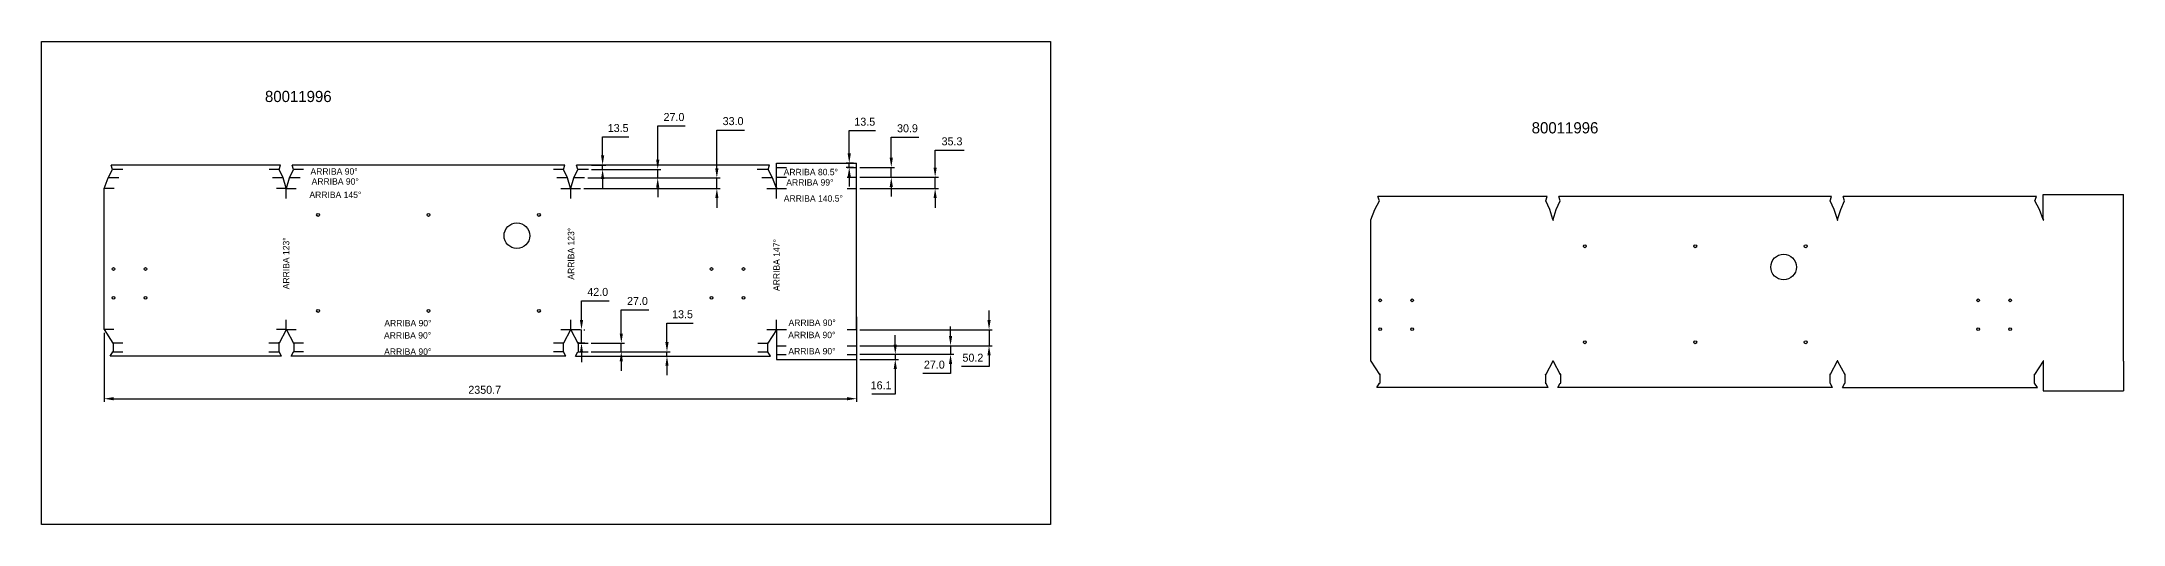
# Model space of a CAD drawing. Extents: x 0 to 28260, y 0 to 8126.
# Drawn here: x 6698 to 13200, y 1035 to 2544 of the extents above; entities that cross this region are included whole.
import ezdxf

# ---------------------------------------------------------------- set-up
doc = ezdxf.new("R2010")
doc.units = 0
doc.header["$PDSIZE"] = -1
doc.layers.get('0').update_dxf_attribs({"linetype": 'CONTINUOUS'})
doc.layers.get('Defpoints').update_dxf_attribs({"linetype": 'CONTINUOUS'})
doc.layers.add('MARCADO', color=6, linetype='CONTINUOUS')
doc.dimstyles.new('ISO-25', dxfattribs={"dimtxt": 2.5, "dimasz": 2.5, "dimexe": 1.25, "dimexo": 0.625, "dimtad": 1, "dimdsep": 46, "dimtxsty": 'Standard', "dimcen": 2.5, "dimadec": 0, "dimazin": 0, "dimtfac": 1, "dimtmove": 0, "dimatfit": 3, "dimfxl": 1, "dimarcsym": 0})

# ---------------------------------------------------------------- blocks, each defined once
blk = doc.blocks.new('*D90')
at = {"color": 0, "lineweight": -2, "transparency": 16777216}
for p, q in [((9364.2, 1596.5), (9364.2, 1626.5)), ((9253.5, 1566.5), (9374.2, 1566.5)), ((9364.2, 1566.5), (9364.2, 1550.4)), ((9253.5, 1550.4), (9374.2, 1550.4)), ((9364.2, 1520.4), (9364.2, 1441.7)), ((9364.2, 1441.7), (9290.6, 1441.7))]:
    blk.add_line(p, q, dxfattribs=at)
at = {"color": 0, "transparency": 16777216}
for points in [[(9359.2, 1596.5), (9369.2, 1596.5), (9364.2, 1566.5)], [(9359.2, 1520.4), (9369.2, 1520.4), (9364.2, 1550.4)]]:
    blk.add_solid(points, dxfattribs=at)
at = {"layer": 'Defpoints', "color": 0, "transparency": 16777216}
for p in [(9243.5, 1566.5), (9243.5, 1550.4), (9364.2, 1550.4)]:
    blk.add_point(p, dxfattribs=at)
at = {"color": 0, "transparency": 16777216, "insert": (9319.8, 1469.4), "char_height": 25, "attachment_point": 5}
blk.add_mtext('16.1', dxfattribs=at)
blk = doc.blocks.new('*D91')
at = {"color": 0, "lineweight": -2, "transparency": 16777216}
for p, q in [((9536.9, 1623.5), (9536.9, 1653.5)), ((9253.5, 1593.5), (9546.9, 1593.5)), ((9253.5, 1566.5), (9546.9, 1566.5)), ((9536.9, 1593.5), (9536.9, 1566.5)), ((9536.9, 1506.5), (9450.8, 1506.5)), ((9536.9, 1536.5), (9536.9, 1506.5))]:
    blk.add_line(p, q, dxfattribs=at)
at = {"color": 0, "transparency": 16777216}
for points in [[(9531.9, 1623.5), (9541.9, 1623.5), (9536.9, 1593.5)], [(9531.9, 1536.5), (9541.9, 1536.5), (9536.9, 1566.5)]]:
    blk.add_solid(points, dxfattribs=at)
at = {"layer": 'Defpoints', "color": 0, "transparency": 16777216}
for p in [(9243.5, 1593.5), (9243.5, 1566.5), (9536.9, 1593.5)]:
    blk.add_point(p, dxfattribs=at)
at = {"color": 0, "transparency": 16777216, "insert": (9486.2, 1534.2), "char_height": 25, "attachment_point": 5}
blk.add_mtext('27.0', dxfattribs=at)
blk = doc.blocks.new('*D92')
at = {"color": 0, "lineweight": -2, "transparency": 16777216}
for p, q in [((9657.2, 1673.6), (9657.2, 1703.6)), ((9253.5, 1643.6), (9667.2, 1643.6)), ((9657.2, 1643.6), (9657.2, 1593.5)), ((9253.5, 1593.5), (9667.2, 1593.5)), ((9657.2, 1563.5), (9657.2, 1528)), ((9657.2, 1528), (9571.2, 1528))]:
    blk.add_line(p, q, dxfattribs=at)
at = {"color": 0, "transparency": 16777216}
for points in [[(9652.2, 1673.6), (9662.2, 1673.6), (9657.2, 1643.6)], [(9652.2, 1563.5), (9662.2, 1563.5), (9657.2, 1593.5)]]:
    blk.add_solid(points, dxfattribs=at)
at = {"layer": 'Defpoints', "color": 0, "transparency": 16777216}
for p in [(9243.5, 1643.6), (9657.2, 1643.6), (9243.5, 1593.5)]:
    blk.add_point(p, dxfattribs=at)
at = {"color": 0, "transparency": 16777216, "insert": (9606.6, 1555.8), "char_height": 25, "attachment_point": 5}
blk.add_mtext('50.2', dxfattribs=at)
blk = doc.blocks.new('*D93')
at = {"color": 0, "lineweight": -2, "transparency": 16777216}
for p, q in [((8384.1, 1673.6), (8384.1, 1733.8)), ((8384.1, 1733.8), (8470.2, 1733.8)), ((8384.1, 1601.6), (8384.1, 1643.6)), ((8391.4, 1643.6), (8394.1, 1643.6)), ((8394.4, 1601.6), (8374.1, 1601.6)), ((8384.1, 1571.6), (8384.1, 1541.6))]:
    blk.add_line(p, q, dxfattribs=at)
at = {"color": 0, "transparency": 16777216}
for points in [[(8379.1, 1673.6), (8389.1, 1673.6), (8384.1, 1643.6)], [(8379.1, 1571.6), (8389.1, 1571.6), (8384.1, 1601.6)]]:
    blk.add_solid(points, dxfattribs=at)
at = {"layer": 'Defpoints', "color": 0, "transparency": 16777216}
for p in [(8381.4, 1643.6), (8384.1, 1601.6), (8404.4, 1601.6)]:
    blk.add_point(p, dxfattribs=at)
at = {"color": 0, "transparency": 16777216, "insert": (8434.8, 1761.5), "char_height": 25, "attachment_point": 5}
blk.add_mtext('42.0', dxfattribs=at)
blk = doc.blocks.new('*D94')
at = {"color": 0, "lineweight": -2, "transparency": 16777216}
for p, q in [((8508.4, 1631.6), (8508.4, 1705.3)), ((8508.4, 1705.3), (8594.5, 1705.3)), ((8414.4, 1601.6), (8518.4, 1601.6)), ((8414.4, 1574.6), (8518.4, 1574.6)), ((8508.4, 1574.6), (8508.4, 1601.6)), ((8508.4, 1544.6), (8508.4, 1514.6))]:
    blk.add_line(p, q, dxfattribs=at)
at = {"color": 0, "transparency": 16777216}
for points in [[(8503.4, 1631.6), (8513.4, 1631.6), (8508.4, 1601.6)], [(8503.4, 1544.6), (8513.4, 1544.6), (8508.4, 1574.6)]]:
    blk.add_solid(points, dxfattribs=at)
at = {"layer": 'Defpoints', "color": 0, "transparency": 16777216}
for p in [(8404.4, 1601.6), (8404.4, 1574.6), (8508.4, 1574.6)]:
    blk.add_point(p, dxfattribs=at)
at = {"color": 0, "transparency": 16777216, "insert": (8559, 1733.1), "char_height": 25, "attachment_point": 5}
blk.add_mtext('27.0', dxfattribs=at)
blk = doc.blocks.new('*D95')
at = {"color": 0, "lineweight": -2, "transparency": 16777216}
for p, q in [((8651.1, 1604.6), (8651.1, 1663.9)), ((8651.1, 1663.9), (8733, 1663.9)), ((8414.4, 1574.6), (8661.1, 1574.6)), ((8532, 1561.1), (8661.1, 1561.1)), ((8651.1, 1561.1), (8651.1, 1574.6)), ((8651.1, 1531.1), (8651.1, 1501.1))]:
    blk.add_line(p, q, dxfattribs=at)
at = {"color": 0, "transparency": 16777216}
for points in [[(8646.1, 1604.6), (8656.1, 1604.6), (8651.1, 1574.6)], [(8646.1, 1531.1), (8656.1, 1531.1), (8651.1, 1561.1)]]:
    blk.add_solid(points, dxfattribs=at)
at = {"layer": 'Defpoints', "color": 0, "transparency": 16777216}
for p in [(8404.4, 1574.6), (8522, 1561.1), (8651.1, 1561.1)]:
    blk.add_point(p, dxfattribs=at)
at = {"color": 0, "transparency": 16777216, "insert": (8699.7, 1691.7), "char_height": 25, "attachment_point": 5}
blk.add_mtext('13.5', dxfattribs=at)
blk = doc.blocks.new('*D96')
at = {"color": 0, "lineweight": -2, "transparency": 16777216}
for p, q in [((9220.4, 2194.3), (9220.4, 2265.8)), ((9220.4, 2265.8), (9302.3, 2265.8)), ((9233.5, 2164.3), (9210.4, 2164.3)), ((9233.5, 2150.8), (9210.4, 2150.8)), ((9220.4, 2150.8), (9220.4, 2164.3)), ((9220.4, 2120.8), (9220.4, 2090.8))]:
    blk.add_line(p, q, dxfattribs=at)
at = {"color": 0, "transparency": 16777216}
for points in [[(9215.4, 2194.3), (9225.4, 2194.3), (9220.4, 2164.3)], [(9215.4, 2120.8), (9225.4, 2120.8), (9220.4, 2150.8)]]:
    blk.add_solid(points, dxfattribs=at)
at = {"layer": 'Defpoints', "color": 0, "transparency": 16777216}
for p in [(9220.4, 2164.3), (9243.5, 2164.3), (9243.5, 2150.8)]:
    blk.add_point(p, dxfattribs=at)
at = {"color": 0, "transparency": 16777216, "insert": (9268.9, 2293.5), "char_height": 25, "attachment_point": 5}
blk.add_mtext('13.5', dxfattribs=at)
blk = doc.blocks.new('*D97')
at = {"color": 0, "lineweight": -2, "transparency": 16777216}
for p, q in [((9351.7, 2180.8), (9351.7, 2245.2)), ((9351.7, 2245.2), (9437.7, 2245.2)), ((9253.5, 2150.8), (9361.7, 2150.8)), ((9351.7, 2119.9), (9351.7, 2150.8)), ((9253.5, 2119.9), (9361.7, 2119.9)), ((9351.7, 2089.9), (9351.7, 2059.9))]:
    blk.add_line(p, q, dxfattribs=at)
at = {"color": 0, "transparency": 16777216}
for points in [[(9346.7, 2180.8), (9356.7, 2180.8), (9351.7, 2150.8)], [(9346.7, 2089.9), (9356.7, 2089.9), (9351.7, 2119.9)]]:
    blk.add_solid(points, dxfattribs=at)
at = {"layer": 'Defpoints', "color": 0, "transparency": 16777216}
for p in [(9243.5, 2150.8), (9243.5, 2119.9), (9351.7, 2119.9)]:
    blk.add_point(p, dxfattribs=at)
at = {"color": 0, "transparency": 16777216, "insert": (9402.3, 2273), "char_height": 25, "attachment_point": 5}
blk.add_mtext('30.9', dxfattribs=at)
blk = doc.blocks.new('*D98')
at = {"color": 0, "lineweight": -2, "transparency": 16777216}
for p, q in [((9488.7, 2149.9), (9488.7, 2204.5)), ((9488.7, 2204.5), (9578.9, 2204.5)), ((9253.5, 2119.9), (9498.7, 2119.9)), ((9253.5, 2084.7), (9498.7, 2084.7)), ((9488.7, 2084.7), (9488.7, 2119.9)), ((9488.7, 2054.7), (9488.7, 2024.7))]:
    blk.add_line(p, q, dxfattribs=at)
at = {"color": 0, "transparency": 16777216}
for points in [[(9483.7, 2149.9), (9493.7, 2149.9), (9488.7, 2119.9)], [(9483.7, 2054.7), (9493.7, 2054.7), (9488.7, 2084.7)]]:
    blk.add_solid(points, dxfattribs=at)
at = {"layer": 'Defpoints', "color": 0, "transparency": 16777216}
for p in [(9243.5, 2119.9), (9243.5, 2084.7), (9488.7, 2084.7)]:
    blk.add_point(p, dxfattribs=at)
at = {"color": 0, "transparency": 16777216, "insert": (9541.4, 2232.2), "char_height": 25, "attachment_point": 5}
blk.add_mtext('35.3', dxfattribs=at)
blk = doc.blocks.new('*D99')
at = {"color": 0, "lineweight": -2, "transparency": 16777216}
for p, q in [((8806.9, 2147.7), (8806.9, 2267.6)), ((8806.9, 2267.6), (8893, 2267.6)), ((8391.4, 2084.7), (8816.9, 2084.7)), ((8403.5, 2117.7), (8816.9, 2117.7)), ((8806.9, 2084.7), (8806.9, 2117.7)), ((8806.9, 2054.7), (8806.9, 2024.7))]:
    blk.add_line(p, q, dxfattribs=at)
at = {"color": 0, "transparency": 16777216}
for points in [[(8801.9, 2147.7), (8811.9, 2147.7), (8806.9, 2117.7)], [(8801.9, 2054.7), (8811.9, 2054.7), (8806.9, 2084.7)]]:
    blk.add_solid(points, dxfattribs=at)
at = {"layer": 'Defpoints', "color": 0, "transparency": 16777216}
for p in [(8381.4, 2084.7), (8393.5, 2117.7), (8806.9, 2117.7)]:
    blk.add_point(p, dxfattribs=at)
at = {"color": 0, "transparency": 16777216, "insert": (8857.6, 2295.4), "char_height": 25, "attachment_point": 5}
blk.add_mtext('33.0', dxfattribs=at)
blk = doc.blocks.new('*D100')
at = {"color": 0, "lineweight": -2, "transparency": 16777216}
for p, q in [((8622.2, 2174.7), (8622.2, 2280.4)), ((8622.2, 2280.4), (8708.3, 2280.4)), ((8403.5, 2117.7), (8632.2, 2117.7)), ((8415.5, 2144.7), (8632.2, 2144.7)), ((8622.2, 2117.7), (8622.2, 2144.7)), ((8622.2, 2087.7), (8622.2, 2057.7))]:
    blk.add_line(p, q, dxfattribs=at)
at = {"color": 0, "transparency": 16777216}
for points in [[(8617.2, 2174.7), (8627.2, 2174.7), (8622.2, 2144.7)], [(8617.2, 2087.7), (8627.2, 2087.7), (8622.2, 2117.7)]]:
    blk.add_solid(points, dxfattribs=at)
at = {"layer": 'Defpoints', "color": 0, "transparency": 16777216}
for p in [(8393.5, 2117.7), (8405.5, 2144.7), (8622.2, 2144.7)]:
    blk.add_point(p, dxfattribs=at)
at = {"color": 0, "transparency": 16777216, "insert": (8672.9, 2308.1), "char_height": 25, "attachment_point": 5}
blk.add_mtext('27.0', dxfattribs=at)
blk = doc.blocks.new('*D101')
at = {"color": 0, "lineweight": -2, "transparency": 16777216}
for p, q in [((8450, 2188.2), (8450, 2245.9)), ((8450, 2245.9), (8531.9, 2245.9)), ((8415.5, 2158.2), (8460, 2158.2)), ((8450, 2144.7), (8450, 2158.2)), ((8415.5, 2144.7), (8460, 2144.7)), ((8450, 2114.7), (8450, 2084.7))]:
    blk.add_line(p, q, dxfattribs=at)
at = {"color": 0, "transparency": 16777216}
for points in [[(8445, 2188.2), (8455, 2188.2), (8450, 2158.2)], [(8445, 2114.7), (8455, 2114.7), (8450, 2144.7)]]:
    blk.add_solid(points, dxfattribs=at)
at = {"layer": 'Defpoints', "color": 0, "transparency": 16777216}
for p in [(8405.5, 2158.2), (8450, 2158.2), (8405.5, 2144.7)]:
    blk.add_point(p, dxfattribs=at)
at = {"color": 0, "transparency": 16777216, "insert": (8498.6, 2273.7), "char_height": 25, "attachment_point": 5}
blk.add_mtext('13.5', dxfattribs=at)
blk = doc.blocks.new('*D102')
at = {"color": 0, "lineweight": -2, "transparency": 16777216}
for p, q in [((6892.8, 1633.6), (6892.8, 1417.7)), ((9243.5, 1684.1), (9243.5, 1417.7)), ((6922.8, 1427.7), (9213.5, 1427.7))]:
    blk.add_line(p, q, dxfattribs=at)
at = {"color": 0, "transparency": 16777216}
for points in [[(6922.8, 1432.7), (6922.8, 1422.7), (6892.8, 1427.7)], [(9213.5, 1432.7), (9213.5, 1422.7), (9243.5, 1427.7)]]:
    blk.add_solid(points, dxfattribs=at)
at = {"layer": 'Defpoints', "color": 0, "transparency": 16777216}
for p in [(9243.5, 1694.1), (6892.8, 1643.6), (9243.5, 1427.7)]:
    blk.add_point(p, dxfattribs=at)
at = {"color": 0, "transparency": 16777216, "insert": (8081.7, 1455.5), "char_height": 25, "attachment_point": 5}
blk.add_mtext('2350.7', dxfattribs=at)

msp = doc.modelspace()

# ---------------------------------------------------------------- linework, layer by layer
at = {"color": 7, "linetype": 'Continuous', "ltscale": 10}
for p, q in [((7443.950446, 2158.194615), (6914.631973, 2158.194615)), ((11400.65496, 2060.213072), (10871.336487, 2060.213072)), ((6892.8461, 1643.638072), (6920.26963, 1601.638072)), ((7461.537474, 1642.758663), (7439.276829, 1601.638072)), ((7462.48961, 1642.758663), (7484.750256, 1601.638072)), ((8349.913423, 1642.758663), (8327.652778, 1601.638072)), ((8350.865559, 1642.758663), (8373.126205, 1601.638072)), ((9243.515462, 1643.638072), (9243.515462, 1593.477829)), ((10849.550614, 1545.656528), (10876.974144, 1503.656528)), ((11418.241988, 1544.77712), (11395.981342, 1503.656528)), ((11419.194124, 1544.77712), (11441.454769, 1503.656528)), ((12306.617937, 1544.77712), (12284.357292, 1503.656528)), ((12307.570073, 1544.77712), (12329.830718, 1503.656528)), ((13200.219976, 1545.656528), (13200.219976, 1495.496285))]:
    msp.add_line(p, q, dxfattribs=at)
for p, q in [((6919.545571, 2144.694615), (6914.631973, 2158.194615)), ((7439.758585, 2144.694615), (7443.950446, 2158.194615)), ((8332.326395, 2158.194615), (7480.076638, 2158.194615)), ((7484.2685, 2144.694615), (7480.076638, 2158.194615)), ((8328.134534, 2144.694615), (8332.326395, 2158.194615)), ((8971.72959, 2158.194615), (8368.452587, 2158.194615)), ((8372.644449, 2144.694615), (8368.452587, 2158.194615)), ((8966.815992, 2144.694615), (8971.72959, 2158.194615)), ((8993.515462, 2164.325728), (9243.515462, 2164.325728)), ((8993.515462, 2150.825728), (8993.515462, 2164.325728)), ((8993.515462, 2119.925728), (8993.515462, 2150.825728)), ((9243.515462, 2150.825728), (9243.515462, 2164.325728)), ((9243.515462, 2119.925728), (9243.515462, 2150.825728)), ((6892.8461, 2084.666343), (6905.189417, 2117.694615)), ((6892.8461, 1643.638072), (6892.8461, 2084.666343)), ((6905.189417, 2117.694615), (6919.545571, 2144.694615)), ((7451.779759, 2117.694615), (7439.758585, 2144.694615)), ((7461.719886, 2085.614084), (7451.779759, 2117.694615)), ((7462.307199, 2085.614084), (7472.247325, 2117.694615)), ((7472.247325, 2117.694615), (7484.2685, 2144.694615)), ((8340.155708, 2117.694615), (8328.134534, 2144.694615)), ((8350.093524, 2085.621541), (8340.155708, 2117.694615)), ((8350.685459, 2085.621541), (8360.623274, 2117.694615)), ((8360.623274, 2117.694615), (8372.644449, 2144.694615)), ((8981.172146, 2117.694615), (8966.815992, 2144.694615)), ((8993.165391, 2085.603066), (8981.172146, 2117.694615)), ((8993.515462, 2087.784377), (8993.515462, 2119.925728)), ((8993.515462, 2087.784377), (8994.515462, 2085.784377)), ((8994.515462, 2084.666343), (8994.515462, 2085.784377)), ((9243.515462, 2084.666343), (9243.515462, 2119.925728)), ((9243.515462, 1643.638072), (9243.515462, 2084.666343)), ((10849.550614, 1986.6848), (10861.89393, 2019.713072)), ((10861.89393, 2019.713072), (10876.250085, 2046.713072)), ((10876.250085, 2046.713072), (10871.336487, 2060.213072)), ((11396.463099, 2046.713072), (11400.65496, 2060.213072)), ((11408.484273, 2019.713072), (11396.463099, 2046.713072)), ((11418.424399, 1987.632541), (11408.484273, 2019.713072)), ((11419.011713, 1987.632541), (11428.951839, 2019.713072)), ((11428.951839, 2019.713072), (11440.973013, 2046.713072)), ((12289.030909, 2060.213072), (11436.781152, 2060.213072)), ((11440.973013, 2046.713072), (11436.781152, 2060.213072)), ((12284.839048, 2046.713072), (12289.030909, 2060.213072)), ((12296.860222, 2019.713072), (12284.839048, 2046.713072)), ((12306.798038, 1987.639998), (12296.860222, 2019.713072)), ((12307.389972, 1987.639998), (12317.327788, 2019.713072)), ((12317.327788, 2019.713072), (12329.348962, 2046.713072)), ((12928.434103, 2060.213072), (12325.157101, 2060.213072)), ((12329.348962, 2046.713072), (12325.157101, 2060.213072)), ((12923.520505, 2046.713072), (12928.434103, 2060.213072)), ((12937.87666, 2019.713072), (12923.520505, 2046.713072)), ((12949.869904, 1987.621523), (12937.87666, 2019.713072)), ((12950.219976, 2066.344185), (13200.219976, 2066.344185)), ((12950.219976, 2052.844185), (12950.219976, 2066.344185)), ((12950.219976, 2021.944185), (12950.219976, 2052.844185)), ((12950.219976, 1989.802834), (12950.219976, 2021.944185)), ((13200.219976, 2052.844185), (13200.219976, 2066.344185)), ((13200.219976, 2021.944185), (13200.219976, 2052.844185)), ((13200.219976, 1986.6848), (13200.219976, 2021.944185)), ((10849.550614, 1545.656528), (10849.550614, 1986.6848)), ((12950.219976, 1989.802834), (12951.219976, 1987.802834)), ((12951.219976, 1986.6848), (12951.219976, 1987.802834)), ((13200.219976, 1545.656528), (13200.219976, 1986.6848)), ((8992.968744, 1642.800755), (8966.091933, 1601.638072)), ((8993.515462, 1642.638072), (8993.515462, 1593.477829)), ((6911.454924, 1561.138072), (6920.26963, 1574.638072)), ((7446.585058, 1561.138072), (6911.454924, 1561.138072)), ((6920.749042, 1601.638072), (6920.26963, 1601.638072)), ((6920.749042, 1574.638072), (6920.26963, 1574.638072)), ((6921.249042, 1601.138072), (6921.249042, 1575.138072)), ((7438.464803, 1601.138072), (7438.464803, 1575.138072)), ((7438.964803, 1601.638072), (7439.276829, 1601.638072)), ((7438.964803, 1574.638072), (7439.276829, 1574.638072)), ((7446.585058, 1561.138072), (7439.276829, 1574.638072)), ((7477.442026, 1561.138072), (7484.750256, 1574.638072)), ((8334.961007, 1561.138072), (7477.442026, 1561.138072)), ((7485.062281, 1601.638072), (7484.750256, 1601.638072)), ((7484.750256, 1574.638072), (7485.062281, 1574.638072)), ((7485.562281, 1601.138072), (7485.562281, 1575.138072)), ((8326.840752, 1601.138072), (8326.840752, 1575.138072)), ((8327.340752, 1601.638072), (8327.652778, 1601.638072)), ((8327.652778, 1574.638072), (8327.340752, 1574.638072)), ((8334.961007, 1561.138072), (8327.652778, 1574.638072)), ((8365.817975, 1561.138072), (8373.126205, 1574.638072)), ((8365.817975, 1561.138072), (8974.906639, 1561.138072)), ((8373.43823, 1601.638072), (8373.126205, 1601.638072)), ((8373.43823, 1574.638072), (8373.126205, 1574.638072)), ((8373.93823, 1601.138072), (8373.93823, 1575.138072)), ((8965.112521, 1601.138072), (8965.112521, 1575.138072)), ((8965.612521, 1601.638072), (8966.091933, 1601.638072)), ((8966.091933, 1574.638072), (8965.612521, 1574.638072)), ((8974.906639, 1561.138072), (8966.091933, 1574.638072)), ((8993.515462, 1593.477829), (8993.515462, 1566.477829)), ((8993.515462, 1566.477829), (8993.515462, 1550.354893)), ((9243.515462, 1593.477829), (9243.515462, 1566.477829)), ((9243.515462, 1566.477829), (9243.515462, 1550.354893)), ((8993.515462, 1550.354893), (9243.515462, 1550.354893)), ((10877.453555, 1503.656528), (10876.974144, 1503.656528)), ((10877.953555, 1503.156528), (10877.953555, 1477.156528)), ((11395.169317, 1503.156528), (11395.169317, 1477.156528)), ((11395.669317, 1503.656528), (11395.981342, 1503.656528)), ((11441.766795, 1503.656528), (11441.454769, 1503.656528)), ((11442.266795, 1503.156528), (11442.266795, 1477.156528)), ((12283.545266, 1503.156528), (12283.545266, 1477.156528)), ((12284.045266, 1503.656528), (12284.357292, 1503.656528)), ((12330.142744, 1503.656528), (12329.830718, 1503.656528)), ((12330.642744, 1503.156528), (12330.642744, 1477.156528)), ((12921.817035, 1503.156528), (12921.817035, 1477.156528)), ((12922.317035, 1503.656528), (12922.796447, 1503.656528)), ((12949.673258, 1544.819212), (12922.796447, 1503.656528)), ((12950.219976, 1544.656528), (12950.219976, 1495.496285)), ((10868.159438, 1463.156528), (10876.974144, 1476.656528)), ((11403.289572, 1463.156528), (10868.159438, 1463.156528)), ((10877.453555, 1476.656528), (10876.974144, 1476.656528)), ((11395.669317, 1476.656528), (11395.981342, 1476.656528)), ((11403.289572, 1463.156528), (11395.981342, 1476.656528)), ((11434.14654, 1463.156528), (11441.454769, 1476.656528)), ((12291.665521, 1463.156528), (11434.14654, 1463.156528)), ((11441.454769, 1476.656528), (11441.766795, 1476.656528)), ((12284.357292, 1476.656528), (12284.045266, 1476.656528)), ((12291.665521, 1463.156528), (12284.357292, 1476.656528)), ((12322.522489, 1463.156528), (12329.830718, 1476.656528)), ((12322.522489, 1463.156528), (12931.611153, 1463.156528)), ((12330.142744, 1476.656528), (12329.830718, 1476.656528)), ((12922.796447, 1476.656528), (12922.317035, 1476.656528)), ((12931.611153, 1463.156528), (12922.796447, 1476.656528)), ((12950.219976, 1495.496285), (12950.219976, 1468.496285)), ((12950.219976, 1468.496285), (12950.219976, 1452.37335)), ((12950.219976, 1452.37335), (13200.219976, 1452.37335)), ((13200.219976, 1495.496285), (13200.219976, 1468.496285)), ((13200.219976, 1468.496285), (13200.219976, 1452.37335))]:
    msp.add_line(p, q)
msp.add_lwpolyline([(6697.799523, 2544.046374), (9849.527615, 2544.046374), (9849.527615, 1034.903635), (6697.799523, 1034.903635)], close=True)
at = {"color": 7, "linetype": 'Continuous', "ltscale": 100}
for centre, radius in [((7561.201517, 2002.138072), 4.5), ((7906.201517, 2002.138072), 4.5), ((8182.230396, 1937.338072), 40), ((8251.201517, 2002.138072), 4.5), ((11517.90603, 1904.156528), 4.5), ((11862.90603, 1904.156528), 4.5), ((12207.90603, 1904.156528), 4.5), ((12138.93491, 1839.356528), 40), ((7561.201517, 1702.138072), 4.5), ((7906.201517, 1702.138072), 4.5), ((8251.201517, 1702.138072), 4.5), ((11517.90603, 1604.156528), 4.5), ((11862.90603, 1604.156528), 4.5), ((12207.90603, 1604.156528), 4.5)]:
    msp.add_circle(centre, radius, dxfattribs=at)
for centre in [(6922.096019, 1833.259528), (7022.084812, 1833.259528), (8790.318222, 1833.259528), (8890.307014, 1833.259528), (6922.096019, 1743.259528), (7022.084812, 1743.259528), (8790.318222, 1743.259528), (8890.307014, 1743.259528), (10878.800533, 1735.277984), (10978.789325, 1735.277984), (12747.022736, 1735.277984), (12847.011528, 1735.277984), (10878.800533, 1645.277984), (10978.789325, 1645.277984), (12747.022736, 1645.277984), (12847.011528, 1645.277984)]:
    msp.add_circle(centre, 4.25)
for centre, radius, start, end in [((7462.013542, 2084.658173), 1, 107.0769983563, 72.9230016437), ((8350.389491, 2084.666343), 1, 107.2155518961, 72.7844481039), ((8993.515462, 2084.666343), 1, 110.4917067791, 359.9999999999), ((11418.718056, 1986.67663), 1, 107.0769983563, 72.9230016437), ((12307.094005, 1986.6848), 1, 107.2155518961, 72.7844481039), ((12950.219976, 1986.6848), 1, 110.4917067791, 359.9999999999), ((7462.013542, 1643.638072), 1, 298.4289131164, 241.5710868835), ((8350.389491, 1643.638072), 1, 298.4289131163, 241.5710868835), ((8993.515462, 1643.638072), 1, 270.0000000002, 236.857826233), ((6921.249042, 1601.638072), 0.5, 270, 179.9999999997), ((6921.249042, 1574.638072), 0.5, 180.0000000001, 90.0000000057), ((7438.464803, 1601.638072), 0.5, 0, 270), ((7438.464803, 1574.638072), 0.5, 90, 0), ((7485.562281, 1601.638072), 0.5, 270, 179.9999999998), ((7485.562281, 1574.638072), 0.5, 179.9999999999, 89.9999999999), ((8326.840752, 1601.638072), 0.5, 0.0000000002, 270), ((8326.840752, 1574.638072), 0.5, 90.0000000034, 0.0000000002), ((8373.93823, 1601.638072), 0.5, 270, 179.9999999997), ((8373.93823, 1574.638072), 0.5, 180, 90), ((8965.112521, 1601.638072), 0.5, 359.9999999998, 270), ((8965.112521, 1574.638072), 0.5, 89.9999999999, 359.9999999929), ((10877.953555, 1503.656528), 0.5, 270, 179.9999999997), ((11395.169317, 1503.656528), 0.5, 0, 270), ((11418.718056, 1545.656528), 1, 298.4289131164, 241.5710868835), ((11442.266795, 1503.656528), 0.5, 270, 179.9999999998), ((12283.545266, 1503.656528), 0.5, 0.0000000002, 270), ((12307.094005, 1545.656528), 1, 298.4289131163, 241.5710868835), ((12330.642744, 1503.656528), 0.5, 270, 179.9999999997), ((12921.817035, 1503.656528), 0.5, 359.9999999998, 270), ((12950.219976, 1545.656528), 1, 270.0000000002, 236.857826233), ((10877.953555, 1476.656528), 0.5, 180.0000000001, 90.0000000057), ((11395.169317, 1476.656528), 0.5, 90, 0), ((11442.266795, 1476.656528), 0.5, 179.9999999999, 89.9999999999), ((12283.545266, 1476.656528), 0.5, 90.0000000034, 0.0000000002), ((12330.642744, 1476.656528), 0.5, 180, 90), ((12921.817035, 1476.656528), 0.5, 89.9999999999, 359.9999999929)]:
    msp.add_arc(centre, radius, start, end)
at = {"layer": 'MARCADO'}
for p, q in [((8993.515462, 2150.825728), (9024.515462, 2150.825728)), ((9213.515462, 2150.825728), (9243.515462, 2150.825728)), ((6924.872649, 2084.666343), (6892.8461, 2084.666343)), ((6939.166518, 2117.694615), (6905.189417, 2117.694615)), ((6951.470904, 2144.694615), (6919.545571, 2144.694615)), ((7439.758585, 2144.694615), (7408.345628, 2144.694615)), ((7451.779759, 2117.694615), (7418.940671, 2117.694615)), ((7461.013576, 2084.666343), (7431.013543, 2084.666343)), ((7462.013542, 2053.658173), (7462.013542, 2083.658173)), ((7463.013509, 2084.666343), (7493.013541, 2084.666343)), ((7505.086413, 2117.694615), (7472.247325, 2117.694615)), ((7515.681456, 2144.694615), (7484.2685, 2144.694615)), ((8328.134534, 2144.694615), (8296.721577, 2144.694615)), ((8340.155708, 2117.694615), (8307.31662, 2117.694615)), ((8319.389491, 2084.666343), (8349.389491, 2084.666343)), ((8350.389491, 2053.666343), (8350.389491, 2083.666343)), ((8351.389491, 2084.666343), (8381.389491, 2084.666343)), ((8393.462362, 2117.694615), (8360.623274, 2117.694615)), ((8405.483537, 2144.694615), (8372.644449, 2144.694615)), ((8966.815992, 2144.694615), (8932.83889, 2144.694615)), ((8981.172146, 2117.694615), (8947.195045, 2117.694615)), ((8962.515462, 2084.666343), (8992.515462, 2084.666343)), ((8993.515462, 2119.925728), (9024.515462, 2119.925728)), ((8993.515462, 2053.666343), (8993.515462, 2083.666343)), ((8994.515462, 2084.666343), (9024.515462, 2084.666343)), ((9213.515462, 2119.925728), (9243.515462, 2119.925728)), ((9213.515462, 2084.666343), (9243.515462, 2084.666343)), ((6922.8461, 1643.638072), (6892.8461, 1643.638072)), ((7461.013542, 1643.638072), (7431.013542, 1643.638072)), ((7462.013542, 1644.638072), (7462.013542, 1674.638072)), ((7463.013542, 1643.638072), (7493.013542, 1643.638072)), ((8319.389491, 1643.638072), (8349.389491, 1643.638072)), ((8350.389491, 1644.638072), (8350.389491, 1674.638072)), ((8351.389491, 1643.638072), (8381.389491, 1643.638072)), ((8962.515462, 1643.638072), (8992.515462, 1643.638072)), ((8993.515462, 1644.638072), (8993.515462, 1674.638072)), ((8994.515462, 1643.638072), (9024.515462, 1643.638072)), ((9213.515462, 1643.638072), (9243.515462, 1643.638072)), ((6951.749042, 1601.638072), (6921.749042, 1601.638072)), ((6921.749042, 1574.638072), (6951.749042, 1574.638072)), ((7437.964803, 1601.638072), (7407.964803, 1601.638072)), ((7407.964803, 1574.638072), (7437.964803, 1574.638072)), ((7516.062281, 1601.638072), (7486.062281, 1601.638072)), ((7516.062281, 1574.638072), (7486.062281, 1574.638072)), ((8326.340752, 1601.638072), (8296.340752, 1601.638072)), ((8326.340752, 1574.638072), (8296.340752, 1574.638072)), ((8374.43823, 1601.638072), (8404.43823, 1601.638072)), ((8374.43823, 1574.638072), (8404.43823, 1574.638072)), ((8934.612521, 1601.638072), (8964.612521, 1601.638072)), ((8934.612521, 1574.638072), (8964.612521, 1574.638072)), ((8993.515462, 1593.477829), (9023.515462, 1593.477829)), ((8993.515462, 1566.477829), (9023.515462, 1566.477829)), ((9213.515462, 1593.477829), (9243.515462, 1593.477829)), ((9213.515462, 1566.477829), (9243.515462, 1566.477829))]:
    msp.add_line(p, q, dxfattribs=at)

# ---------------------------------------------------------------- texts
at = {"attachment_point": 1}
for s, width, insert, char_height in [('80011996', 332.05908245, (7395.367956, 2390.112564), 35), ('80011996', 332.05908245, (11352.07247, 2292.131021), 35), ('ARRIBA 90%%D', 500.40091203, (7537.53384, 2148.28341), 20), ('ARRIBA 80.5%%D', 500.40091203, (9015.593801, 2146.371075), 20), ('ARRIBA 90%%D', 500.40091203, (7541.128129, 2116.885522), 20), ('ARRIBA 99%%D', 500.40091203, (9023.765468, 2113.923245), 20), ('ARRIBA 145%%D', 500.40091203, (7534.205014, 2075.282464), 20), ('ARRIBA 140.5%%D', 500.40091203, (9015.935111, 2063.790246), 20), ('ARRIBA 90%%D', 500.40091203, (7767.167697, 1635.728897), 20), ('ARRIBA 90%%D', 500.40091203, (7768.203944, 1674.052692), 20), ('ARRIBA 90%%D', 500.40091203, (9029.762361, 1637.02447), 20), ('ARRIBA 90%%D', 500.40091203, (9030.798608, 1675.348265), 20), ('ARRIBA 90%%D', 500.40091203, (7767.685983, 1584.975709), 20), ('ARRIBA 90%%D', 500.40091203, (9030.280646, 1586.271282), 20)]:
    msp.add_mtext_dynamic_manual_height_columns(s, width=width, gutter_width=175, heights=[0], dxfattribs=dict(at, insert=insert, char_height=char_height))
at = {"char_height": 20, "attachment_point": 1, "rotation": 90}
for s, insert in [('ARRIBA 123%%D', (8341.346986, 1799.795535)), ('ARRIBA 123%%D', (7451.39732, 1769.927374)), ('ARRIBA 147%%D', (8983.220064, 1764.426537))]:
    msp.add_mtext_dynamic_manual_height_columns(s, width=500.40091203, gutter_width=175, heights=[0], dxfattribs=dict(at, insert=insert))

# ---------------------------------------------------------------- dimensions: what is measured, and where the dimension line sits
at = {"color": 4}
for base, p1, p2, picture, middle in [((8806.920369, 2117.694615), (8381.389491, 2084.666343), (8393.462362, 2117.694615), '*D99', (8857.577035, 2267.611697)), ((8622.230839, 2144.694615), (8393.462362, 2117.694615), (8405.483537, 2144.694615), '*D100', (8672.887506, 2280.379491)), ((8449.983709, 2158.194615), (8405.483537, 2144.694615), (8405.483537, 2158.194615), '*D101', (8498.557042, 2245.934615)), ((9220.366274, 2164.325728), (9243.515462, 2150.825728), (9243.515462, 2164.325728), '*D96', (9268.939607, 2265.779)), ((9351.661556, 2119.925728), (9243.515462, 2150.825728), (9243.515462, 2119.925728), '*D97', (9402.318222, 2245.229166)), ((9488.698818, 2084.666343), (9243.515462, 2119.925728), (9243.515462, 2084.666343), '*D98', (9541.438818, 2204.486415)), ((8384.12238, 1601.638072), (8381.389491, 1643.638072), (8404.43823, 1601.638072), '*D93', (8434.779047, 1733.802109)), ((8508.387728, 1574.638072), (8404.43823, 1601.638072), (8404.43823, 1574.638072), '*D94', (8559.044394, 1705.342369)), ((8651.1329, 1561.138072), (8404.43823, 1574.638072), (8522.018585, 1561.138072), '*D95', (8699.706233, 1663.946291)), ((9657.224426, 1643.638072), (9243.515462, 1593.477829), (9243.515462, 1643.638072), '*D92', (9606.567759, 1528.046871)), ((9536.886898, 1593.477829), (9243.515462, 1566.477829), (9243.515462, 1593.477829), '*D91', (9486.230231, 1506.477829)), ((9364.159906, 1550.354893), (9243.515462, 1566.477829), (9243.515462, 1550.354893), '*D90', (9319.753239, 1441.674654))]:
    dim = msp.add_linear_dim(base=base, p1=p1, p2=p2, angle=270, dimstyle='ISO-25', override={"dimtxt": 25, "dimasz": 30, "dimexe": 10, "dimexo": 10, "dimgap": 15.24, "dimtih": 1, "dimtoh": 1, "dimdec": 1, "dimzin": 0, "dimtzin": 0}, dxfattribs=at)
    dim.commit()
    dim.dimension.update_dxf_attribs({"geometry": picture, "text_midpoint": middle, "dimtype": 160})
dim = msp.add_linear_dim(base=(9243.515462, 1427.746693), p1=(6892.8461, 1643.638072), p2=(9243.515462, 1694.139439), dimstyle='ISO-25', override={"dimtxt": 25, "dimasz": 30, "dimexe": 10, "dimexo": 10, "dimgap": 15.24, "dimtih": 1, "dimtoh": 1, "dimdec": 1, "dimzin": 0, "dimtzin": 0}, dxfattribs=at)
dim.commit()
dim.dimension.update_dxf_attribs({"geometry": '*D102', "text_midpoint": (8081.673315, 1427.746693), "dimtype": 160})

doc.saveas('drawing.dxf')
